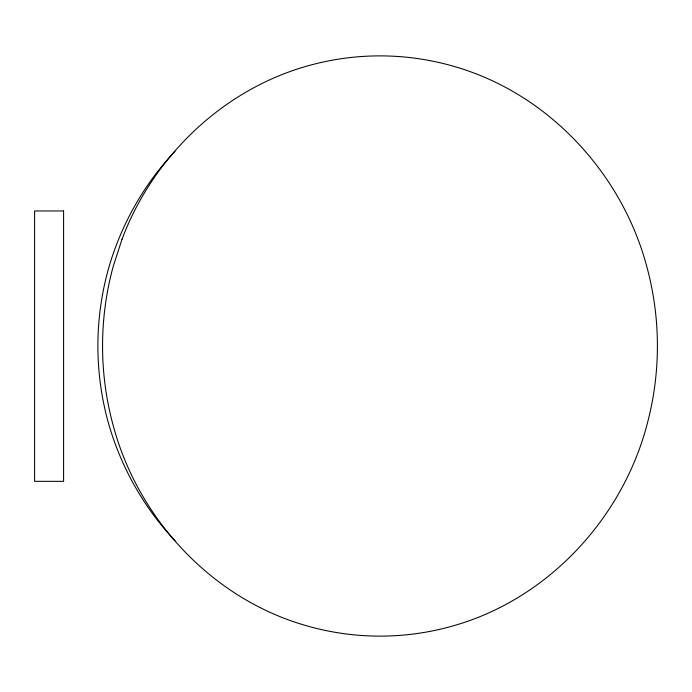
<?xml version="1.0" encoding="UTF-8"?>
<svg xmlns="http://www.w3.org/2000/svg" width="692" height="692" viewBox="0 0 692 692"><rect width="100%" height="100%" fill="white"/><g stroke="black" fill="none" stroke-linecap="round" stroke-linejoin="round"><path stroke-width="1.04" d="M175.007 151.306C143.426 184.773 120.425 225.938 108.056 270.235A287.206 287.137 -90 0 0 108.064 421.757C120.417 466.062 143.426 507.227 175.007 540.694M122.043 239.207L113.272 266.169A302.629 302.551 -90 0 0 113.28 425.822C138.115 518.516 211.06 597.525 303.65 624.919A266.074 266.005 -90 0 0 456.322 624.937C548.912 597.516 621.84 518.516 646.691 425.831A302.629 302.551 -90 0 0 646.683 266.178C621.848 173.484 548.912 94.475 456.313 67.081A266.074 266.005 -90 0 0 303.65 67.063C220.385 91.88 152.43 158.26 122.043 239.207M63.595 210.965L34.6 210.965L34.6 481.338L63.595 481.338L63.595 210.965"/></g></svg>
